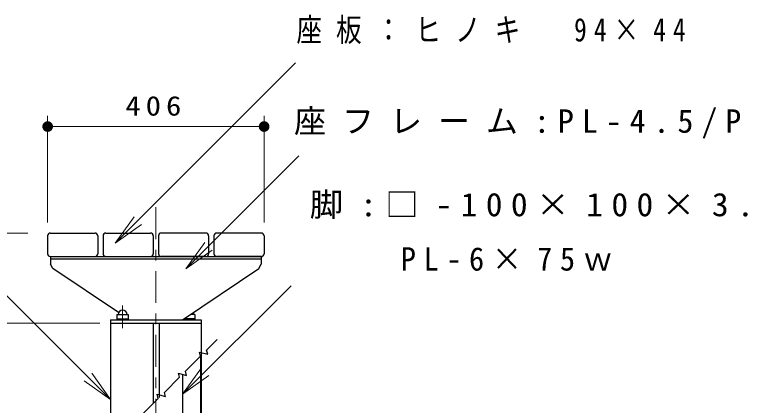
# Model space of a CAD drawing. Units: millimetres on the paper, with parts at other scales. Extents: x -365 to 0, y -26 to 257.
# Drawn here: x -200.1 to -131.6, y 98.3 to 135 of the extents above; entities that cross this region are included whole.
import ezdxf

# ---------------------------------------------------------------- set-up
doc = ezdxf.new("R2010")
doc.units = ezdxf.units.MM
doc.linetypes.add('USER2', pattern=[6, 3, -1, 1, -1])
doc.layers.add('LY_1', color=7, linetype='Continuous', lineweight=25)
doc.styles.add('ＭＳ ゴシック', font='')
doc.styles.get('ＭＳ ゴシック').set_extended_font_data('MS Gothic')

# ---------------------------------------------------------------- blocks, each defined once
blk = doc.blocks.new('open_arrow')
at = {"color": 0, "linetype": 'Continuous', "lineweight": -2}
blk.add_lwpolyline([(7.5, 1.25), (0, 0), (7.5, -1.25)], dxfattribs=at)
blk = doc.blocks.new('filled_dot')
at = {"color": 0, "linetype": 'Continuous', "lineweight": -2, "const_width": 1.25}
blk.add_lwpolyline([(-0.625, 0, 1), (0.625, 0, 1)], format="xyb", close=True, dxfattribs=at)

msp = doc.modelspace()

# ---------------------------------------------------------------- linework, layer by layer
at = {"layer": 'LY_1', "lineweight": 13}
for p, q in [((-190.651, 113.574), (-173.734, 130.491)), ((-196.982, 115.521), (-196.982, 125.521)), ((-176.682, 115.521), (-176.682, 125.521)), ((-196.982, 124.521), (-176.682, 124.521)), ((-184.018, 111.162), (-173.411, 121.769)), ((-191.082, 98.886), (-211.173, 118.977)), ((-198.832, 114.521), (-223.332, 114.521)), ((-184.332, 99.386), (-174.14, 109.578)), ((-192.082, 106.071), (-213.332, 106.071))]:
    msp.add_line(p, q, dxfattribs=at)
at = {"layer": 'LY_1', "linetype": 'USER2', "lineweight": 13}
for p, q in [((-186.832, 116.959), (-186.832, 68.146)), ((-189.957, 107.708), (-189.957, 105.592))]:
    msp.add_line(p, q, dxfattribs=at)
at = {"layer": 'LY_1'}
for p, q in [((-196.732, 114.521), (-192.532, 114.521)), ((-191.532, 114.521), (-187.332, 114.521)), ((-182.132, 114.521), (-186.332, 114.521)), ((-176.932, 114.521), (-181.132, 114.521)), ((-196.982, 114.271), (-196.982, 112.571)), ((-192.282, 114.271), (-192.282, 112.571)), ((-191.782, 114.271), (-191.782, 112.571)), ((-187.082, 114.271), (-187.082, 112.571)), ((-186.582, 114.271), (-186.582, 112.571)), ((-181.882, 114.271), (-181.882, 112.571)), ((-181.382, 114.271), (-181.382, 112.571)), ((-176.682, 114.271), (-176.682, 112.571)), ((-196.732, 112.321), (-192.532, 112.321)), ((-196.707, 112.321), (-196.707, 111.596)), ((-196.707, 112.321), (-176.832, 112.321)), ((-191.532, 112.321), (-187.332, 112.321)), ((-182.132, 112.321), (-186.332, 112.321)), ((-176.932, 112.321), (-181.132, 112.321)), ((-176.957, 112.321), (-176.957, 111.596)), ((-196.707, 112.096), (-176.957, 112.096)), ((-196.5, 111.206), (-196.707, 111.596)), ((-177.165, 111.206), (-176.957, 111.596)), ((-190.342, 107.052), (-196.5, 111.206)), ((-184.332, 106.371), (-177.165, 111.206)), ((-190.482, 106.871), (-189.432, 106.871)), ((-190.482, 106.871), (-190.482, 106.371)), ((-189.432, 106.871), (-189.432, 106.371)), ((-183.182, 106.871), (-183.591, 106.871)), ((-183.182, 106.871), (-183.182, 106.371)), ((-191.082, 106.371), (-191.082, 89.821)), ((-191.082, 106.371), (-182.582, 106.371)), ((-190.482, 106.471), (-189.432, 106.471)), ((-184.232, 106.438), (-184.232, 106.371)), ((-183.182, 106.471), (-184.184, 106.471)), ((-182.582, 106.371), (-182.582, 89.821)), ((-191.082, 106.071), (-182.582, 106.071)), ((-187.082, 106.071), (-187.082, 98.521)), ((-186.532, 106.071), (-186.532, 99.071)), ((-182.657, 102.946), (-182.657, 89.821)), ((-184.332, 101.271), (-184.332, 89.821))]:
    msp.add_line(p, q, dxfattribs=at)
msp.add_lwpolyline([(-188.016, 97.587), (-186.602, 99.001), (-186.705, 99.388), (-185.933, 99.181), (-186.036, 99.567), (-184.622, 100.981), (-184.726, 101.367), (-183.953, 101.16), (-184.056, 101.547), (-182.642, 102.961), (-182.746, 103.347), (-181.973, 103.14), (-182.076, 103.527), (-181.079, 104.524)], dxfattribs=at)
for centre, radius, start, end in [((-196.732, 114.271), 0.25, 90, 180), ((-192.532, 114.271), 0.25, 0, 90), ((-191.532, 114.271), 0.25, 90, 180), ((-187.332, 114.271), 0.25, 0, 90), ((-186.332, 114.271), 0.25, 90, 180), ((-182.132, 114.271), 0.25, 360, 90), ((-181.132, 114.271), 0.25, 90, 180), ((-176.932, 114.271), 0.25, 360, 90), ((-196.732, 112.571), 0.25, 179.99999, 270), ((-192.532, 112.571), 0.25, 270, 0), ((-191.532, 112.571), 0.25, 179.99999, 270), ((-187.332, 112.571), 0.25, 270, 0), ((-186.332, 112.571), 0.25, 180, 270), ((-182.132, 112.571), 0.25, 270, 0.00001), ((-181.132, 112.571), 0.25, 180, 270), ((-176.932, 112.571), 0.25, 270, 0.00001), ((-189.957, 106.871), 0.425, 359.99999, 179.99999), ((-183.707, 106.871), 0.425, 0.00001, 25.20722)]:
    msp.add_arc(centre, radius, start, end, dxfattribs=at)

# ---------------------------------------------------------------- block references
at = {"layer": 'LY_1', "lineweight": 13, "xscale": 0.4, "yscale": 0.4}
msp.add_blockref('filled_dot', (-196.982, 124.521), dxfattribs=at)
for name, p, rotation in [('filled_dot', (-176.682, 124.521), 180), ('open_arrow', (-190.651, 113.574), 45), ('open_arrow', (-184.018, 111.162), 45), ('open_arrow', (-191.082, 98.886), 135), ('open_arrow', (-184.332, 99.386), 45)]:
    msp.add_blockref(name, p, dxfattribs=dict(at, rotation=rotation))

# ---------------------------------------------------------------- texts
at = {"layer": 'LY_1', "style": 'ＭＳ ゴシック'}
for s, insert, char_height, attachment_point in [('\\T1.55;\\W0.8;座板：ヒノキ\u300094×44', (-173.651, 133.491), 2.199, 4), ('\\T1.33;\\W1.15;406', (-186.832, 125.521), 1.833, 8), ('\\T1.5;座フレーム:PL-4.5/PL-6', (-173.875, 124.769), 2.199, 4), ('\\T1.5;\\W1.05;脚:□-100×100×3.2', (-172.409, 117.078), 2.199, 4), ('\\T1.5;\\W0.95;\u3000\u3000PL-6×75ｗ', (-172.409, 112.078), 2.199, 4)]:
    msp.add_mtext(s, dxfattribs=dict(at, insert=insert, char_height=char_height, attachment_point=attachment_point))

doc.saveas('drawing.dxf')
